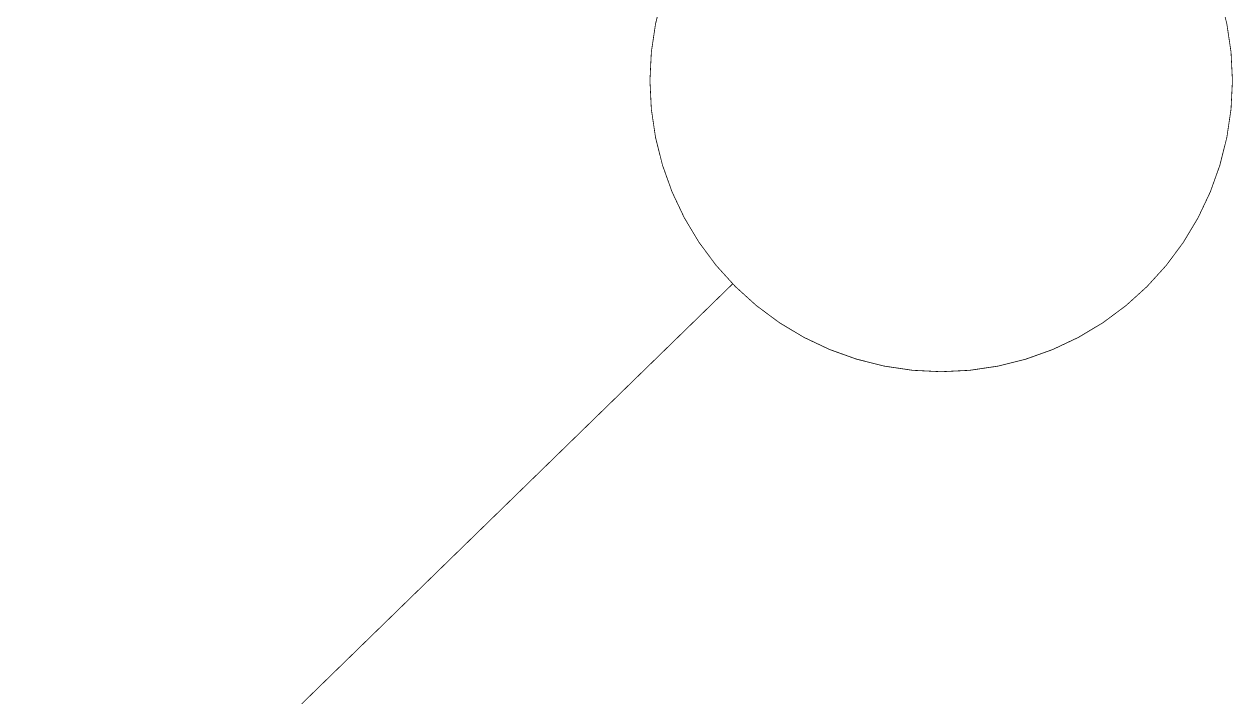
# Model space of a CAD drawing. Header units: inches. Extents: x 0 to 35.2, y -0.7 to 15.9.
# Drawn here: x 33.508 to 34.291, y 10.688 to 11.124 of the extents above; entities that cross this region are included whole.
import ezdxf

# ---------------------------------------------------------------- set-up
doc = ezdxf.new("R2010")
doc.units = ezdxf.units.IN
doc.header["$MEASUREMENT"] = 0
doc.layers.add('Board Outline', color=216, linetype='Continuous')

msp = doc.modelspace()

# ---------------------------------------------------------------- linework, layer by layer
at = {"layer": 'Board Outline'}
for points in [[(34.29071, 11.08724, 0.0005, 0.0005, 1), (33.91348, 11.08724, 0.0005, 0.0005, 1)], [(33.91335, 11.08724, 0.00025, 0.00025, 1), (33.9136, 11.08724, 0.00025, 0.00025, 1)], [(34.29059, 11.08724, 0.00025, 0.00025, 1), (34.29084, 11.08724, 0.00025, 0.00025, 1)], [(33.96693, 10.95555, 0.00025, 0.00025, 1), (33.96718, 10.95555, 0.00025, 0.00025, 1)]]:
    msp.add_lwpolyline(points, format="xyseb", close=True, dxfattribs=at)
msp.add_lwpolyline([(33.34527, 10.34921, 0.0005, 0.0005, 0), (33.96706, 10.95555, 0.0005, 0.0005, 0)], format="xyseb", dxfattribs=at)

doc.saveas('drawing.dxf')
